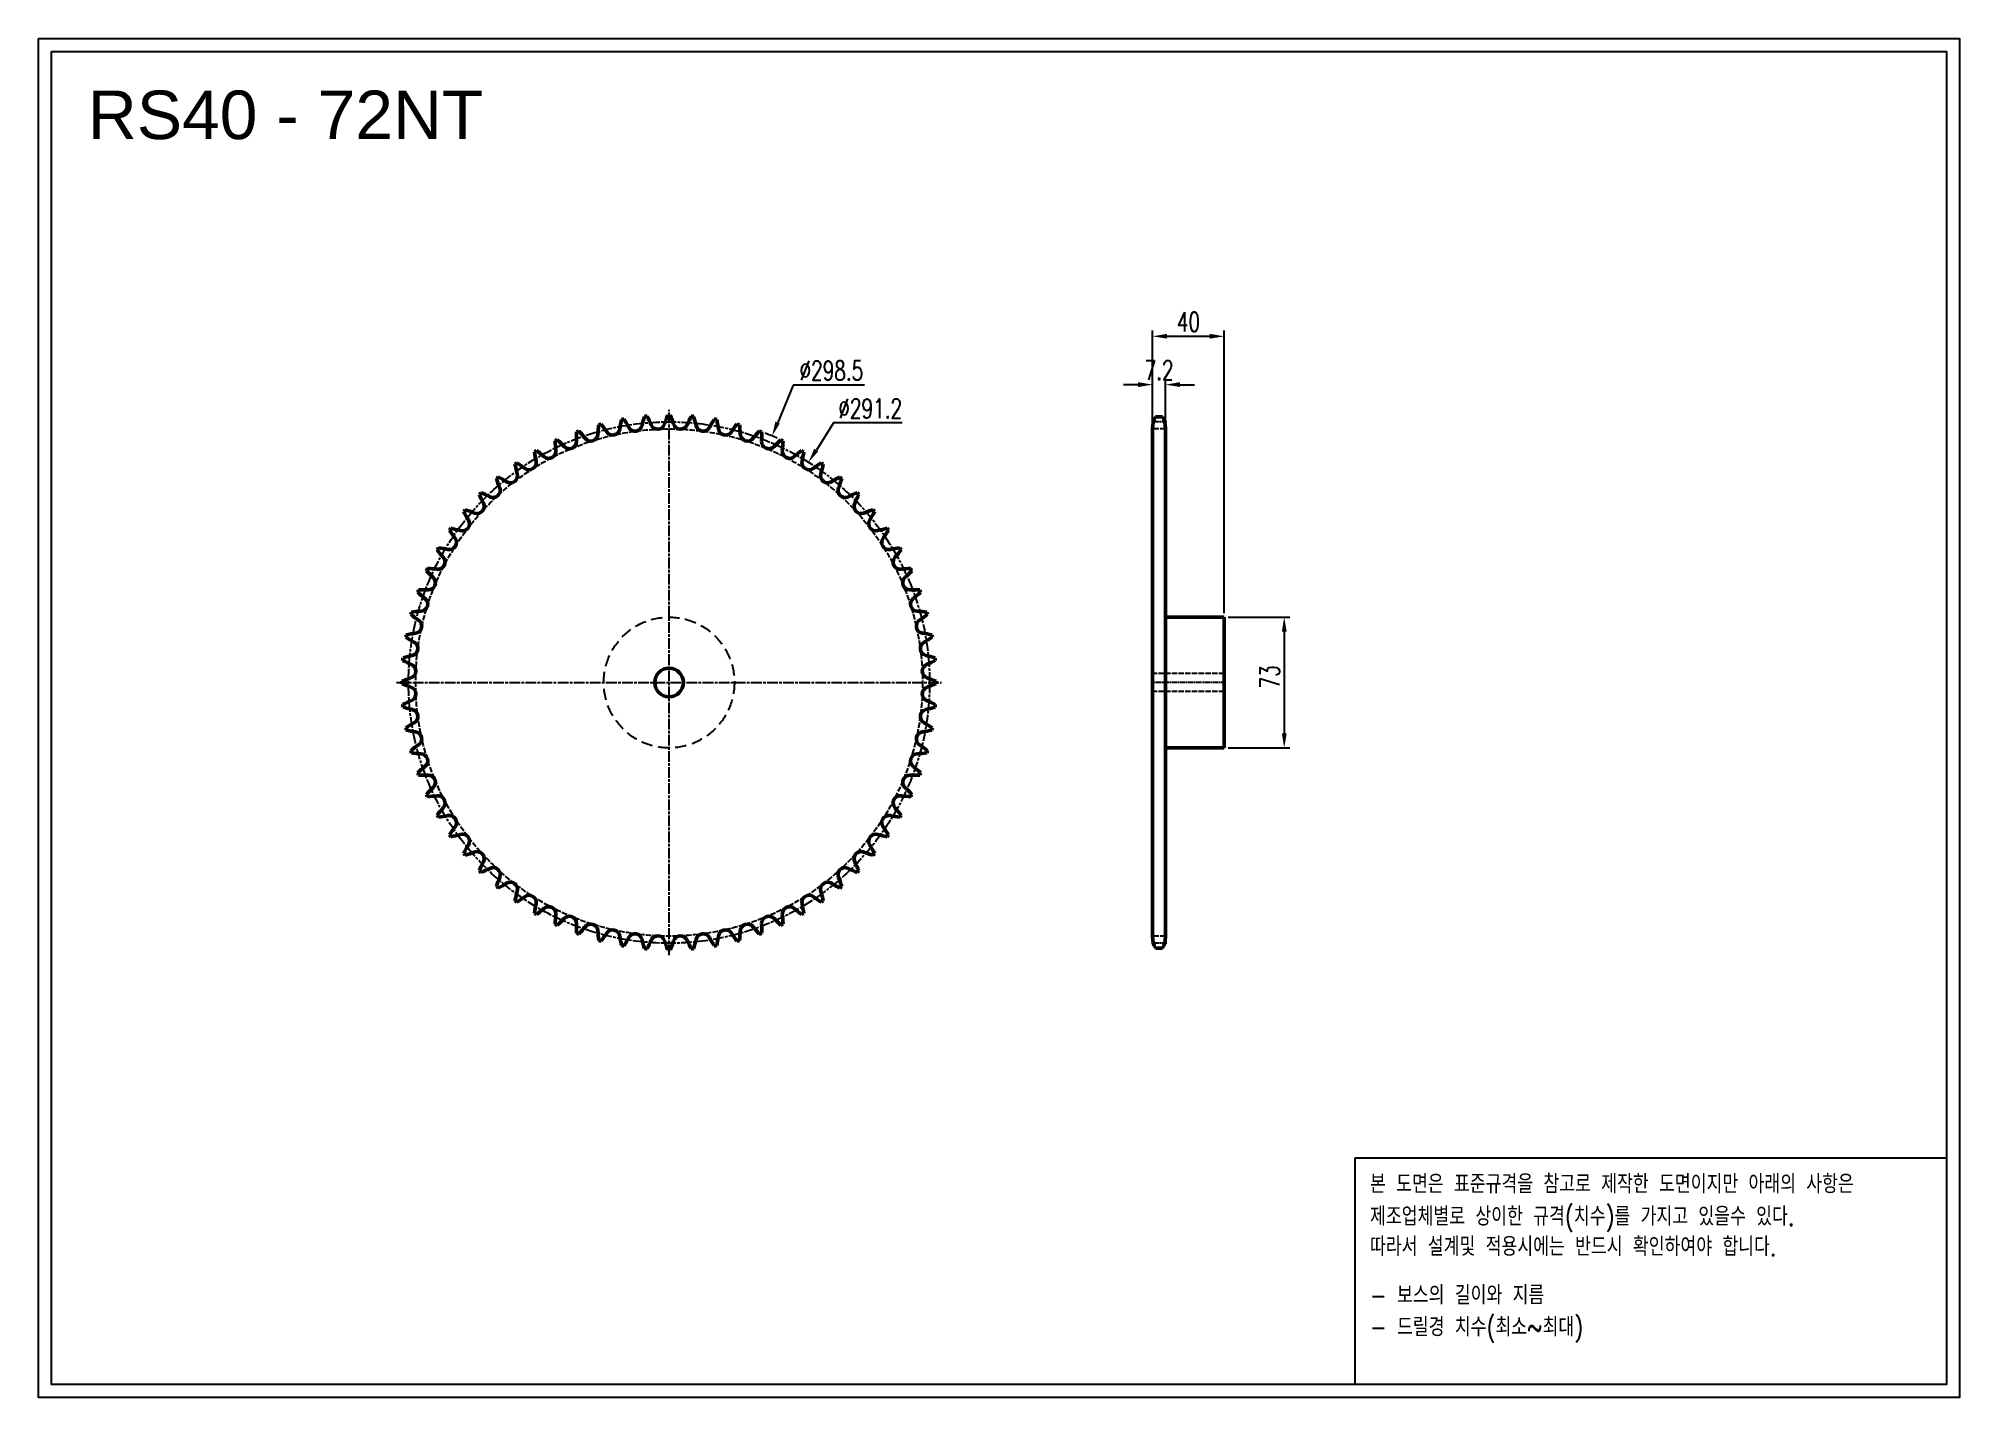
# Model space of a CAD drawing. Header units: millimetres. Extents: x -19471 to -18398, y 4584 to 5343.
import ezdxf

# ---------------------------------------------------------------- set-up
doc = ezdxf.new("R2010")
doc.units = ezdxf.units.MM
for name, pattern in [('AM_ISO02W050', [7.5, 6, -1.5]), ('AM_ISO02W050x2', [3.75, 3, -0.75]), ('AM_ISO08W050', [18, 12, -1.5, 3, -1.5]), ('AM_ISO08W050x2', [9, 6, -0.75, 1.5, -0.75]), ('HIDDEN', [9.525, 6.35, -3.175])]:
    doc.linetypes.add(name, pattern=pattern)
for name, color, linetype, lineweight in [('AM_0N', 7, 'Continuous', 50), ('AM_3N', 6, 'AM_ISO02W050', 25), ('AM_7', 4, 'AM_ISO08W050', 25), ('AM_7N', 4, 'AM_ISO08W050', 25)]:
    doc.layers.add(name, color=color, linetype=linetype, lineweight=lineweight)
doc.layers.add('HL', color=2, linetype='HIDDEN')
doc.layers.add('S-DIM', color=7, linetype='Continuous')
doc.styles.add('HAN', font='ROMANS.shx', dxfattribs={"width": 0.7, "bigfont": 'whgtxt.shx'})
doc.styles.add('HSG', font='SIMPLEX.shx', dxfattribs={"width": 0.7, "bigfont": 'HSG.shx'})
doc.styles.get("Standard").update_dxf_attribs({"font": 'arial.ttf'})
doc.dimstyles.new('APP23', dxfattribs={"dimscale": 4.5, "dimtxt": 2.4, "dimasz": 1.8, "dimexe": 0.7, "dimexo": 0.5, "dimgap": 0.6, "dimtad": 1, "dimtoh": 1, "dimdec": 1, "dimrnd": 0.01, "dimzin": 9, "dimdsep": 46, "dimtxsty": 'HSG', "dimcen": 0, "dimclrd": 1, "dimclre": 1, "dimclrt": 256, "dimazin": 2, "dimtp": 1, "dimtm": 1, "dimtfac": 0.5, "dimtdec": 1, "dimtix": 1, "dimtofl": 0, "dimtmove": 0, "dimatfit": 3, "dimfxl": 0, "dimtvp": 1, "dimtolj": 2, "dimlwd": -1, "dimlwe": -1, "dimarcsym": 0})

# ---------------------------------------------------------------- blocks, each defined once
blk = doc.blocks.new('*D1')
at = {"layer": 'Defpoints', "color": 0, "transparency": 16777216}
for p in [(-19061.2, 5120.9), (-19176.3, 4845.5)]:
    blk.add_point(p, dxfattribs=at)
at = {"layer": 'S-DIM', "color": 1, "transparency": 16777216}
for p, q in [((-19049.4, 5149.3), (-19058.1, 5128.4)), ((-19009.6, 5149.3), (-19049.4, 5149.3))]:
    blk.add_line(p, q, dxfattribs=at)
blk.add_arc((-19118.8, 4983.2), 149.2, 66.118, 68.875, dxfattribs=at)
blk.add_solid([(-19059.4, 5128.9), (-19056.9, 5127.8), (-19061.2, 5120.9)], dxfattribs=at)
at = {"layer": 'S-DIM', "transparency": 16777216, "insert": (-19028.1, 5157.4), "char_height": 10.8, "attachment_point": 5, "style": 'HSG'}
blk.add_mtext('\\A2;∅298.5', dxfattribs=at)
blk = doc.blocks.new('*D2')
at = {"layer": 'Defpoints', "color": 0, "transparency": 16777216}
for p in [(-19040.9, 5106.1), (-19196.7, 4860.2)]:
    blk.add_point(p, dxfattribs=at)
at = {"layer": 'S-DIM', "color": 1, "transparency": 16777216}
for p, q in [((-19026.9, 5128.1), (-19036.5, 5113)), ((-18988.6, 5128.1), (-19026.9, 5128.1))]:
    blk.add_line(p, q, dxfattribs=at)
blk.add_solid([(-19037.7, 5113.7), (-19035.4, 5112.3), (-19040.9, 5106.1)], dxfattribs=at)
at = {"layer": 'S-DIM', "transparency": 16777216, "insert": (-19006.4, 5136.2), "char_height": 10.8, "attachment_point": 5, "style": 'HSG'}
blk.add_mtext('\\A2;∅291.2', dxfattribs=at)
blk = doc.blocks.new('*D3')
at = {"layer": 'Defpoints', "color": 0, "transparency": 16777216}
for p in [(-18841.4, 5149.5), (-18848.6, 5124.8), (-18841.4, 5124.8)]:
    blk.add_point(p, dxfattribs=at)
at = {"layer": 'S-DIM', "color": 1, "transparency": 16777216}
for p, q in [((-18848.6, 5127), (-18848.6, 5152.7)), ((-18841.4, 5127), (-18841.4, 5152.7)), ((-18856.7, 5149.5), (-18864.8, 5149.5)), ((-18833.3, 5149.5), (-18825.2, 5149.5))]:
    blk.add_line(p, q, dxfattribs=at)
for points in [[(-18856.7, 5150.9), (-18856.7, 5148.2), (-18848.6, 5149.5)], [(-18833.3, 5150.9), (-18833.3, 5148.2), (-18841.4, 5149.5)]]:
    blk.add_solid(points, dxfattribs=at)
at = {"layer": 'S-DIM', "transparency": 16777216, "insert": (-18845, 5157.6), "char_height": 10.8, "attachment_point": 5, "style": 'HSG'}
blk.add_mtext('\\A2;7.2', dxfattribs=at)
blk = doc.blocks.new('*D4')
at = {"layer": 'Defpoints', "color": 0, "transparency": 16777216}
for p in [(-18808.6, 5176.5), (-18848.6, 5124.8), (-18808.6, 5019.7)]:
    blk.add_point(p, dxfattribs=at)
at = {"layer": 'S-DIM', "color": 1, "transparency": 16777216}
for p, q in [((-18848.6, 5127), (-18848.6, 5179.7)), ((-18840.5, 5176.5), (-18816.7, 5176.5)), ((-18808.6, 5021.9), (-18808.6, 5179.7))]:
    blk.add_line(p, q, dxfattribs=at)
for points in [[(-18840.5, 5177.9), (-18840.5, 5175.2), (-18848.6, 5176.5)], [(-18816.7, 5177.9), (-18816.7, 5175.2), (-18808.6, 5176.5)]]:
    blk.add_solid(points, dxfattribs=at)
at = {"layer": 'S-DIM', "transparency": 16777216, "insert": (-18828.6, 5184.6), "char_height": 10.8, "attachment_point": 5, "style": 'HSG'}
blk.add_mtext('\\A2;40', dxfattribs=at)
blk = doc.blocks.new('*D5')
at = {"layer": 'Defpoints', "color": 0, "transparency": 16777216}
for p in [(-18808.6, 5019.7), (-18808.6, 4946.7), (-18775.1, 4946.7)]:
    blk.add_point(p, dxfattribs=at)
at = {"layer": 'S-DIM', "color": 1, "transparency": 16777216}
for p, q in [((-18806.4, 5019.7), (-18771.9, 5019.7)), ((-18775.1, 5011.6), (-18775.1, 4954.8)), ((-18806.4, 4946.7), (-18771.9, 4946.7))]:
    blk.add_line(p, q, dxfattribs=at)
for points in [[(-18776.4, 5011.6), (-18773.7, 5011.6), (-18775.1, 5019.7)], [(-18776.4, 4954.8), (-18773.7, 4954.8), (-18775.1, 4946.7)]]:
    blk.add_solid(points, dxfattribs=at)
at = {"layer": 'S-DIM', "transparency": 16777216, "insert": (-18783.2, 4986.3), "char_height": 10.8, "attachment_point": 5, "rotation": 90, "style": 'HSG'}
blk.add_mtext('\\A2;73', dxfattribs=at)
blk = doc.blocks.new('notice1')
at = {"color": 4}
blk.add_lwpolyline([(-22142.12, 1735.9), (-22053.8, 1735.9), (-22053.8, 1702.07), (-22142.12, 1702.07)], close=True, dxfattribs=at)
at = {"color": 4, "style": 'HAN', "width": 0.8}
for s, p in [('본 도면은 표준규격을 참고로 제작한 도면이지만 아래의 사항은', (-22139.9, 1730.62)), ('제조업체별로 상이한 규격(치수)를 가지고 있을수 있다.', (-22139.9, 1725.78)), ('따라서 설계및 적용시에는 반드시 확인하여야 합니다.', (-22139.9, 1721.28)), ('- 보스의 길이와 지름', (-22139.9, 1714.03)), ('- 드릴경 치수(최소~최대)', (-22139.9, 1709.27))]:
    blk.add_text(s, height=2.7949, dxfattribs=at).set_placement(p)

msp = doc.modelspace()

# ---------------------------------------------------------------- linework, layer by layer
for points in [[(-19471.15, 5342.85), (-18397.74, 5342.85), (-18397.74, 4583.87), (-19471.15, 4583.87)], [(-19463.92, 5335.62), (-18404.97, 5335.62), (-18404.97, 4591.1), (-19463.92, 4591.1)]]:
    msp.add_lwpolyline(points, close=True)
at = {"layer": 'AM_0N'}
for p, q in [((-18847.04, 5131.56), (-18843.06, 5131.56)), ((-18848.65, 5125.16), (-18848.65, 4841.19)), ((-18841.45, 5125.16), (-18841.45, 4841.19)), ((-18841.45, 5019.67), (-18808.65, 5019.67)), ((-18808.65, 5019.67), (-18808.65, 4946.67)), ((-18841.45, 4946.67), (-18808.65, 4946.67)), ((-18847.04, 4834.79), (-18843.06, 4834.79))]:
    msp.add_line(p, q, dxfattribs=at)
msp.add_circle((-19118.78, 4983.17), 8, dxfattribs=at)
for centre, radius, start, end in [((-19065.12, 5110.6), 70.6, 162.53201, 166.875), ((-19118.78, 4983.17), 149.25, 94.73878, 95.26122), ((-19193.74, 5099.35), 70.6, 23.125, 27.46799), ((-19054.22, 5105.44), 70.6, 157.53201, 161.875), ((-19118.78, 4983.17), 149.25, 89.73878, 90.26122), ((-19183.33, 5105.44), 70.6, 18.125, 22.46799), ((-19043.81, 5099.35), 70.6, 152.53201, 156.875), ((-19118.78, 4983.17), 149.25, 84.73878, 85.26122), ((-19172.43, 5110.6), 70.6, 13.125, 17.46799), ((-18835.15, 5125.16), 13.5, 151.70092, 180), ((-18854.95, 5125.16), 13.5, 0, 28.29908), ((-19099.93, 5120.15), 70.6, 177.53201, 181.875), ((-19118.78, 4983.17), 149.25, 109.73878, 110.26122), ((-19221.26, 5075.99), 70.6, 38.125, 42.46799), ((-19162.56, 5122.05), 4.01, 218.125, 356.875), ((-19088.06, 5117.98), 70.6, 172.53201, 176.875), ((-19118.78, 4983.17), 149.25, 104.73878, 105.26122), ((-19212.78, 5084.57), 70.6, 33.125, 37.46799), ((-19150.29, 5125.34), 4.01, 213.125, 351.875), ((-19076.43, 5114.79), 70.6, 167.53201, 171.875), ((-19118.78, 4983.17), 149.25, 99.73878, 100.26122), ((-19203.58, 5092.37), 70.6, 28.125, 32.46799), ((-19137.78, 5127.55), 4.01, 208.125, 346.875), ((-19125.13, 5128.65), 4.01, 203.125, 341.875), ((-19112.42, 5128.65), 4.01, 198.125, 336.875), ((-19099.77, 5127.55), 4.01, 193.125, 331.875), ((-19033.97, 5092.37), 70.6, 147.53201, 151.875), ((-19118.78, 4983.17), 149.25, 79.73878, 80.26122), ((-19161.12, 5114.79), 70.6, 8.125, 12.46799), ((-19087.26, 5125.34), 4.01, 188.125, 326.875), ((-19024.77, 5084.57), 70.6, 142.53201, 146.875), ((-19118.78, 4983.17), 149.25, 74.73878, 75.26122), ((-19149.49, 5117.98), 70.6, 3.125, 7.46799), ((-19074.99, 5122.05), 4.01, 183.125, 321.875), ((-19016.29, 5075.99), 70.6, 137.53201, 141.875), ((-19118.78, 4983.17), 149.25, 69.73878, 70.26122), ((-19137.62, 5120.15), 70.6, 358.125, 2.46799), ((-19118.78, 4983.17), 149.25, 119.73878, 120.26122), ((-19124, 5121.34), 70.6, 187.53201, 191.875), ((-19235.82, 5056.78), 70.6, 48.125, 52.46799), ((-19186.01, 5112.34), 4.01, 228.125, 6.875), ((-19118.78, 4983.17), 149.25, 114.73878, 115.26122), ((-19111.94, 5121.27), 70.6, 182.53201, 186.875), ((-19228.96, 5066.7), 70.6, 43.125, 47.46799), ((-19174.5, 5117.71), 4.01, 223.125, 1.875), ((-19063.05, 5117.71), 4.01, 178.125, 316.875), ((-19008.6, 5066.7), 70.6, 132.53201, 136.875), ((-19118.78, 4983.17), 149.25, 64.73878, 65.26122), ((-19051.54, 5112.34), 4.01, 173.125, 311.875), ((-19125.61, 5121.27), 70.6, 353.125, 357.46799), ((-19001.73, 5056.78), 70.6, 127.53201, 131.875), ((-19118.78, 4983.17), 149.25, 59.73878, 60.26122), ((-19113.55, 5121.34), 70.6, 348.125, 352.46799), ((-19207.42, 5098.7), 4.01, 238.125, 16.875), ((-19118.78, 4983.17), 149.25, 124.73878, 125.26122), ((-19136.02, 5120.36), 70.6, 192.53201, 196.875), ((-19241.79, 5046.3), 70.6, 53.125, 57.46799), ((-19197.02, 5105.99), 4.01, 233.125, 11.875), ((-19040.54, 5105.99), 4.01, 168.125, 306.875), ((-18995.76, 5046.3), 70.6, 122.53201, 126.875), ((-19030.13, 5098.7), 4.01, 163.125, 301.875), ((-19101.53, 5120.36), 70.6, 343.125, 347.46799), ((-19118.78, 4983.17), 149.25, 54.73878, 55.26122), ((-19118.78, 4983.17), 149.25, 134.73878, 135.26122), ((-19159.58, 5115.28), 70.6, 202.53201, 206.875), ((-19250.88, 5023.98), 70.6, 63.125, 67.46799), ((-19217.15, 5090.53), 4.01, 243.125, 21.875), ((-19118.78, 4983.17), 149.25, 129.73878, 130.26122), ((-19147.92, 5118.33), 70.6, 197.53201, 201.875), ((-19246.82, 5035.34), 70.6, 58.125, 62.46799), ((-18990.73, 5035.34), 70.6, 117.53201, 121.875), ((-19020.4, 5090.53), 4.01, 158.125, 296.875), ((-19089.64, 5118.33), 70.6, 338.125, 342.46799), ((-19118.78, 4983.17), 149.25, 49.73878, 50.26122), ((-18986.67, 5023.98), 70.6, 112.53201, 116.875), ((-19077.97, 5115.28), 70.6, 333.125, 337.46799), ((-19118.78, 4983.17), 149.25, 44.73878, 45.26122), ((-19118.78, 4983.17), 149.25, 139.73878, 140.26122), ((-19170.94, 5111.22), 70.6, 207.53201, 211.875), ((-19253.94, 5012.31), 70.6, 68.125, 72.46799), ((-19226.14, 5081.55), 4.01, 248.125, 26.875), ((-19011.42, 5081.55), 4.01, 153.125, 291.875), ((-18983.62, 5012.31), 70.6, 107.53201, 111.875), ((-19066.61, 5111.22), 70.6, 328.125, 332.46799), ((-19118.78, 4983.17), 149.25, 39.73878, 40.26122), ((-19118.78, 4983.17), 149.25, 144.73878, 145.26122), ((-19181.9, 5106.19), 70.6, 212.53201, 216.875), ((-19255.96, 5000.42), 70.6, 73.125, 77.46799), ((-19234.3, 5071.82), 4.01, 253.125, 31.875), ((-19003.25, 5071.82), 4.01, 148.125, 286.875), ((-18981.59, 5000.42), 70.6, 102.53201, 106.875), ((-19055.65, 5106.19), 70.6, 323.125, 327.46799), ((-19118.78, 4983.17), 149.25, 34.73878, 35.26122), ((-19118.78, 4983.17), 149.25, 149.73878, 150.26122), ((-19192.38, 5100.22), 70.6, 217.53201, 221.875), ((-19256.94, 4988.4), 70.6, 78.125, 82.46799), ((-19241.59, 5061.41), 4.01, 258.125, 36.875), ((-18995.96, 5061.41), 4.01, 143.125, 281.875), ((-18980.61, 4988.4), 70.6, 97.53201, 101.875), ((-19045.17, 5100.22), 70.6, 318.125, 322.46799), ((-19118.78, 4983.17), 149.25, 29.73878, 30.26122), ((-19118.78, 4983.17), 149.25, 154.73878, 155.26122), ((-19202.31, 5093.35), 70.6, 222.53201, 226.875), ((-19256.87, 4976.34), 70.6, 83.125, 87.46799), ((-19247.94, 5050.41), 4.01, 263.125, 41.875), ((-18989.61, 5050.41), 4.01, 138.125, 276.875), ((-18980.68, 4976.34), 70.6, 92.53201, 96.875), ((-19035.25, 5093.35), 70.6, 313.125, 317.46799), ((-19118.78, 4983.17), 149.25, 24.73878, 25.26122), ((-19118.78, 4983.17), 149.25, 159.73878, 160.26122), ((-19255.75, 4964.33), 70.6, 88.125, 92.46799), ((-19253.31, 5038.9), 4.01, 268.125, 46.875), ((-18984.24, 5038.9), 4.01, 133.125, 271.875), ((-18981.8, 4964.33), 70.6, 87.53201, 91.875), ((-19118.78, 4983.17), 149.25, 19.73878, 20.26122), ((-19211.59, 5085.66), 70.6, 227.53201, 231.875), ((-19257.65, 5026.96), 4.01, 273.125, 51.875), ((-18979.9, 5026.96), 4.01, 128.125, 266.875), ((-19025.96, 5085.66), 70.6, 308.125, 312.46799), ((-19118.78, 4983.17), 149.25, 164.73878, 165.26122), ((-19220.17, 5077.18), 70.6, 232.53201, 236.875), ((-19253.59, 4952.46), 70.6, 93.125, 97.46799), ((-19260.94, 5014.69), 4.01, 278.125, 56.875), ((-18976.61, 5014.69), 4.01, 123.125, 261.875), ((-18983.97, 4952.46), 70.6, 82.53201, 86.875), ((-19017.38, 5077.18), 70.6, 303.125, 307.46799), ((-19118.78, 4983.17), 149.25, 14.73878, 15.26122), ((-19118.78, 4983.17), 149.25, 169.73878, 170.26122), ((-19227.98, 5067.98), 70.6, 237.53201, 241.875), ((-19250.4, 4940.83), 70.6, 98.125, 102.46799), ((-19263.15, 5002.18), 4.01, 283.125, 61.875), ((-18974.4, 5002.18), 4.01, 118.125, 256.875), ((-18987.16, 4940.83), 70.6, 77.53201, 81.875), ((-19009.58, 5067.98), 70.6, 298.125, 302.46799), ((-19118.78, 4983.17), 149.25, 9.73878, 10.26122), ((-19118.78, 4983.17), 149.25, 174.73878, 175.26122), ((-19234.95, 5058.14), 70.6, 242.53201, 246.875), ((-19246.21, 4929.52), 70.6, 103.125, 107.46799), ((-19264.25, 4989.53), 4.01, 288.125, 66.875), ((-18973.3, 4989.53), 4.01, 113.125, 251.875), ((-18991.35, 4929.52), 70.6, 72.53201, 76.875), ((-19002.6, 5058.14), 70.6, 293.125, 297.46799), ((-19118.78, 4983.17), 149.25, 4.73878, 5.26122), ((-19118.78, 4983.17), 149.25, 179.73878, 180.26122), ((-19241.04, 4918.62), 70.6, 108.125, 112.46799), ((-19241.04, 5047.73), 70.6, 247.53201, 251.875), ((-19264.25, 4976.82), 4.01, 293.125, 71.875), ((-18973.3, 4976.82), 4.01, 108.125, 246.875), ((-18996.51, 4918.62), 70.6, 67.53201, 71.875), ((-18996.51, 5047.73), 70.6, 288.125, 292.46799), ((-19118.78, 4983.17), 149.25, 359.73878, 0.26122), ((-19234.95, 4908.21), 70.6, 113.125, 117.46799), ((-19118.78, 4983.17), 149.25, 184.73878, 185.26122), ((-19002.6, 4908.21), 70.6, 62.53201, 66.875), ((-19118.78, 4983.17), 149.25, 354.73878, 355.26122), ((-19246.21, 5036.83), 70.6, 252.53201, 256.875), ((-19227.98, 4898.37), 70.6, 118.125, 122.46799), ((-19263.15, 4964.17), 4.01, 298.125, 76.875), ((-18974.4, 4964.17), 4.01, 103.125, 241.875), ((-19009.58, 4898.37), 70.6, 57.53201, 61.875), ((-18991.35, 5036.83), 70.6, 283.125, 287.46799), ((-19118.78, 4983.17), 149.25, 189.73878, 190.26122), ((-19250.4, 5025.52), 70.6, 257.53201, 261.875), ((-19260.94, 4951.66), 4.01, 303.125, 81.875), ((-18976.61, 4951.66), 4.01, 98.125, 236.875), ((-18987.16, 5025.52), 70.6, 278.125, 282.46799), ((-19118.78, 4983.17), 149.25, 349.73878, 350.26122), ((-19220.17, 4889.17), 70.6, 123.125, 127.46799), ((-19118.78, 4983.17), 149.25, 194.73878, 195.26122), ((-19253.59, 5013.89), 70.6, 262.53201, 266.875), ((-19257.65, 4939.39), 4.01, 308.125, 86.875), ((-18979.9, 4939.39), 4.01, 93.125, 231.875), ((-18983.97, 5013.89), 70.6, 273.125, 277.46799), ((-19017.38, 4889.17), 70.6, 52.53201, 56.875), ((-19118.78, 4983.17), 149.25, 344.73878, 345.26122), ((-19211.59, 4880.69), 70.6, 128.125, 132.46799), ((-19118.78, 4983.17), 149.25, 199.73878, 200.26122), ((-19255.75, 5002.02), 70.6, 267.53201, 271.875), ((-19253.31, 4927.45), 4.01, 313.125, 91.875), ((-18984.24, 4927.45), 4.01, 88.125, 226.875), ((-18981.8, 5002.02), 70.6, 268.125, 272.46799), ((-19025.96, 4880.69), 70.6, 47.53201, 51.875), ((-19118.78, 4983.17), 149.25, 339.73878, 340.26122), ((-19202.31, 4872.99), 70.6, 133.125, 137.46799), ((-19118.78, 4983.17), 149.25, 204.73878, 205.26122), ((-19256.87, 4990.01), 70.6, 272.53201, 276.875), ((-19247.94, 4915.94), 4.01, 318.125, 96.875), ((-18989.61, 4915.94), 4.01, 83.125, 221.875), ((-18980.68, 4990.01), 70.6, 263.125, 267.46799), ((-19035.25, 4872.99), 70.6, 42.53201, 46.875), ((-19118.78, 4983.17), 149.25, 334.73878, 335.26122), ((-19192.38, 4866.13), 70.6, 138.125, 142.46799), ((-19118.78, 4983.17), 149.25, 209.73878, 210.26122), ((-19256.94, 4977.95), 70.6, 277.53201, 281.875), ((-19241.59, 4904.93), 4.01, 323.125, 101.875), ((-18995.96, 4904.93), 4.01, 78.125, 216.875), ((-18980.61, 4977.95), 70.6, 258.125, 262.46799), ((-19045.17, 4866.13), 70.6, 37.53201, 41.875), ((-19118.78, 4983.17), 149.25, 329.73878, 330.26122), ((-19181.9, 4860.16), 70.6, 143.125, 147.46799), ((-19118.78, 4983.17), 149.25, 214.73878, 215.26122), ((-19255.96, 4965.93), 70.6, 282.53201, 286.875), ((-19234.3, 4894.53), 4.01, 328.125, 106.875), ((-19003.25, 4894.53), 4.01, 73.125, 211.875), ((-18981.59, 4965.93), 70.6, 253.125, 257.46799), ((-19055.65, 4860.16), 70.6, 32.53201, 36.875), ((-19118.78, 4983.17), 149.25, 324.73878, 325.26122), ((-19170.94, 4855.13), 70.6, 148.125, 152.46799), ((-19118.78, 4983.17), 149.25, 219.73878, 220.26122), ((-19253.94, 4954.03), 70.6, 287.53201, 291.875), ((-19226.14, 4884.8), 4.01, 333.125, 111.875), ((-19011.42, 4884.8), 4.01, 68.125, 206.875), ((-18983.62, 4954.03), 70.6, 248.125, 252.46799), ((-19066.61, 4855.13), 70.6, 27.53201, 31.875), ((-19118.78, 4983.17), 149.25, 319.73878, 320.26122), ((-19159.58, 4851.07), 70.6, 153.125, 157.46799), ((-19118.78, 4983.17), 149.25, 224.73878, 225.26122), ((-19250.88, 4942.37), 70.6, 292.53201, 296.875), ((-19217.15, 4875.81), 4.01, 338.125, 116.875), ((-19147.92, 4848.01), 70.6, 158.125, 162.46799), ((-19020.4, 4875.81), 4.01, 63.125, 201.875), ((-19089.64, 4848.01), 70.6, 17.53201, 21.875), ((-18986.67, 4942.37), 70.6, 243.125, 247.46799), ((-19077.97, 4851.07), 70.6, 22.53201, 26.875), ((-19118.78, 4983.17), 149.25, 314.73878, 315.26122), ((-19118.78, 4983.17), 149.25, 229.73878, 230.26122), ((-19246.82, 4931.01), 70.6, 297.53201, 301.875), ((-19207.42, 4867.65), 4.01, 343.125, 121.875), ((-19136.02, 4845.99), 70.6, 163.125, 167.46799), ((-19241.79, 4920.05), 70.6, 302.53201, 306.875), ((-19197.02, 4860.36), 4.01, 348.125, 126.875), ((-19040.54, 4860.36), 4.01, 53.125, 191.875), ((-18995.76, 4920.05), 70.6, 233.125, 237.46799), ((-19030.13, 4867.65), 4.01, 58.125, 196.875), ((-19101.53, 4845.99), 70.6, 12.53201, 16.875), ((-18990.73, 4931.01), 70.6, 238.125, 242.46799), ((-19118.78, 4983.17), 149.25, 309.73878, 310.26122), ((-19118.78, 4983.17), 149.25, 234.73878, 235.26122), ((-19124, 4845.01), 70.6, 168.125, 172.46799), ((-19118.78, 4983.17), 149.25, 239.73878, 240.26122), ((-19235.82, 4909.57), 70.6, 307.53201, 311.875), ((-19186.01, 4854.01), 4.01, 353.125, 131.875), ((-19111.94, 4845.08), 70.6, 173.125, 177.46799), ((-19174.5, 4848.64), 4.01, 358.125, 136.875), ((-19063.05, 4848.64), 4.01, 43.125, 181.875), ((-19051.54, 4854.01), 4.01, 48.125, 186.875), ((-19125.61, 4845.08), 70.6, 2.53201, 6.875), ((-19001.73, 4909.57), 70.6, 228.125, 232.46799), ((-19118.78, 4983.17), 149.25, 299.73878, 300.26122), ((-19113.55, 4845.01), 70.6, 7.53201, 11.875), ((-19118.78, 4983.17), 149.25, 304.73878, 305.26122), ((-19118.78, 4983.17), 149.25, 244.73878, 245.26122), ((-19228.96, 4899.64), 70.6, 312.53201, 316.875), ((-19099.93, 4846.2), 70.6, 178.125, 182.46799), ((-19118.78, 4983.17), 149.25, 249.73878, 250.26122), ((-19221.26, 4890.36), 70.6, 317.53201, 321.875), ((-19162.56, 4844.3), 4.01, 3.125, 141.875), ((-19088.06, 4848.36), 70.6, 183.125, 187.46799), ((-19212.78, 4881.78), 70.6, 322.53201, 326.875), ((-19150.29, 4841.01), 4.01, 8.125, 146.875), ((-19076.43, 4851.55), 70.6, 188.125, 192.46799), ((-19137.78, 4838.8), 4.01, 13.125, 151.875), ((-19125.13, 4837.7), 4.01, 18.125, 156.875), ((-19112.42, 4837.7), 4.01, 23.125, 161.875), ((-19099.77, 4838.8), 4.01, 28.125, 166.875), ((-19161.12, 4851.55), 70.6, 347.53201, 351.875), ((-19087.26, 4841.01), 4.01, 33.125, 171.875), ((-19024.77, 4881.78), 70.6, 213.125, 217.46799), ((-19149.49, 4848.36), 70.6, 352.53201, 356.875), ((-19074.99, 4844.3), 4.01, 38.125, 176.875), ((-19016.29, 4890.36), 70.6, 218.125, 222.46799), ((-19118.78, 4983.17), 149.25, 289.73878, 290.26122), ((-19137.62, 4846.2), 70.6, 357.53201, 1.875), ((-19008.6, 4899.64), 70.6, 223.125, 227.46799), ((-19118.78, 4983.17), 149.25, 294.73878, 295.26122), ((-18835.15, 4841.19), 13.5, 180, 208.29908), ((-18854.95, 4841.19), 13.5, 331.70092, 0), ((-19118.78, 4983.17), 149.25, 254.73878, 255.26122), ((-19118.78, 4983.17), 149.25, 259.73878, 260.26122), ((-19203.58, 4873.97), 70.6, 327.53201, 331.875), ((-19065.12, 4855.74), 70.6, 193.125, 197.46799), ((-19118.78, 4983.17), 149.25, 264.73878, 265.26122), ((-19193.74, 4867), 70.6, 332.53201, 336.875), ((-19054.22, 4860.91), 70.6, 198.125, 202.46799), ((-19118.78, 4983.17), 149.25, 269.73878, 270.26122), ((-19183.33, 4860.91), 70.6, 337.53201, 341.875), ((-19043.81, 4867), 70.6, 203.125, 207.46799), ((-19118.78, 4983.17), 149.25, 274.73878, 275.26122), ((-19172.43, 4855.74), 70.6, 342.53201, 346.875), ((-19033.97, 4873.97), 70.6, 208.125, 212.46799), ((-19118.78, 4983.17), 149.25, 279.73878, 280.26122), ((-19118.78, 4983.17), 149.25, 284.73878, 285.26122)]:
    msp.add_arc(centre, radius, start, end, dxfattribs=at)
at = {"layer": 'AM_3N', "linetype": 'AM_ISO02W050x2'}
for p, q in [((-18841.45, 5124.78), (-18848.65, 5124.78)), ((-18841.45, 4841.57), (-18848.65, 4841.57))]:
    msp.add_line(p, q, dxfattribs=at)
at = {"layer": 'AM_3N', "color": 2, "linetype": 'AM_ISO02W050x2'}
for p, q in [((-18808.65, 4988.17), (-18848.65, 4988.17)), ((-18808.65, 4978.17), (-18848.65, 4978.17))]:
    msp.add_line(p, q, dxfattribs=at)
at = {"layer": 'AM_3N', "linetype": 'AM_ISO02W050x2'}
msp.add_circle((-19118.78, 4983.17), 141.6, dxfattribs=at)
at = {"layer": 'AM_7', "linetype": 'AM_ISO08W050x2'}
msp.add_circle((-19118.78, 4983.17), 145.58, dxfattribs=at)
at = {"layer": 'AM_7N', "linetype": 'AM_ISO08W050x2'}
for p, q in [((-19118.78, 4830.92), (-19118.78, 5135.42)), ((-19271.03, 4983.17), (-18966.53, 4983.17))]:
    msp.add_line(p, q, dxfattribs=at)
at = {"layer": 'AM_7N', "linetype": 'AM_ISO08W050x2', "ltscale": 0.5}
for p, q in [((-18840.68, 5128.75), (-18849.41, 5128.75)), ((-18807.71, 4983.17), (-18849.41, 4983.17)), ((-18840.68, 4837.6), (-18849.41, 4837.6))]:
    msp.add_line(p, q, dxfattribs=at)
at = {"layer": 'HL'}
msp.add_circle((-19118.78, 4983.17), 36.5, dxfattribs=at)

# ---------------------------------------------------------------- block references
at = {"xscale": 3.74166, "yscale": 3.74166, "zscale": 3.74166}
msp.add_blockref('notice1', (64112.84, -1777.46), dxfattribs=at)

# ---------------------------------------------------------------- texts
msp.add_text('RS40 - 72NT', height=27.1063).set_placement((-19443.51, 5286.64))

# ---------------------------------------------------------------- dimensions: what is measured, and where the dimension line sits
at = {"layer": 'S-DIM'}
dim = msp.add_linear_dim(base=(-18808.65, 5176.53), p1=(-18848.65, 5124.78), p2=(-18808.65, 5019.67), dimstyle='APP23', dxfattribs=at)
dim.commit()
dim.dimension.update_dxf_attribs({"geometry": '*D4', "text_midpoint": (-18828.65, 5184.63)})
at = {"layer": 'S-DIM', "color": 3}
for p1, p2, picture, middle in [((-19176.31, 4845.46), (-19061.25, 5120.89), '*D1', (-19028.15, 5149.28)), ((-19196.7, 4860.21), (-19040.85, 5106.14), '*D2', (-19006.41, 5128.11))]:
    dim = msp.add_diameter_dim_2p(p1=p1, p2=p2, dimstyle='APP23', dxfattribs=at)
    dim.commit()
    dim.dimension.update_dxf_attribs({"geometry": picture, "text_midpoint": middle, "dimtype": 131})
at = {"layer": 'S-DIM'}
dim = msp.add_linear_dim(base=(-18841.45, 5149.53), p1=(-18848.65, 5124.78), p2=(-18841.45, 5124.78), dimstyle='APP23', dxfattribs=at)
dim.commit()
dim.dimension.update_dxf_attribs({"geometry": '*D3', "text_midpoint": (-18845.05, 5149.53), "dimtype": 128})
dim = msp.add_linear_dim(base=(-18775.06, 4946.67), p1=(-18808.65, 5019.67), p2=(-18808.65, 4946.67), angle=90, dimstyle='APP23', dxfattribs=at)
dim.commit()
dim.dimension.update_dxf_attribs({"geometry": '*D5', "text_midpoint": (-18775.06, 4986.3), "dimtype": 128})

doc.saveas('drawing.dxf')
